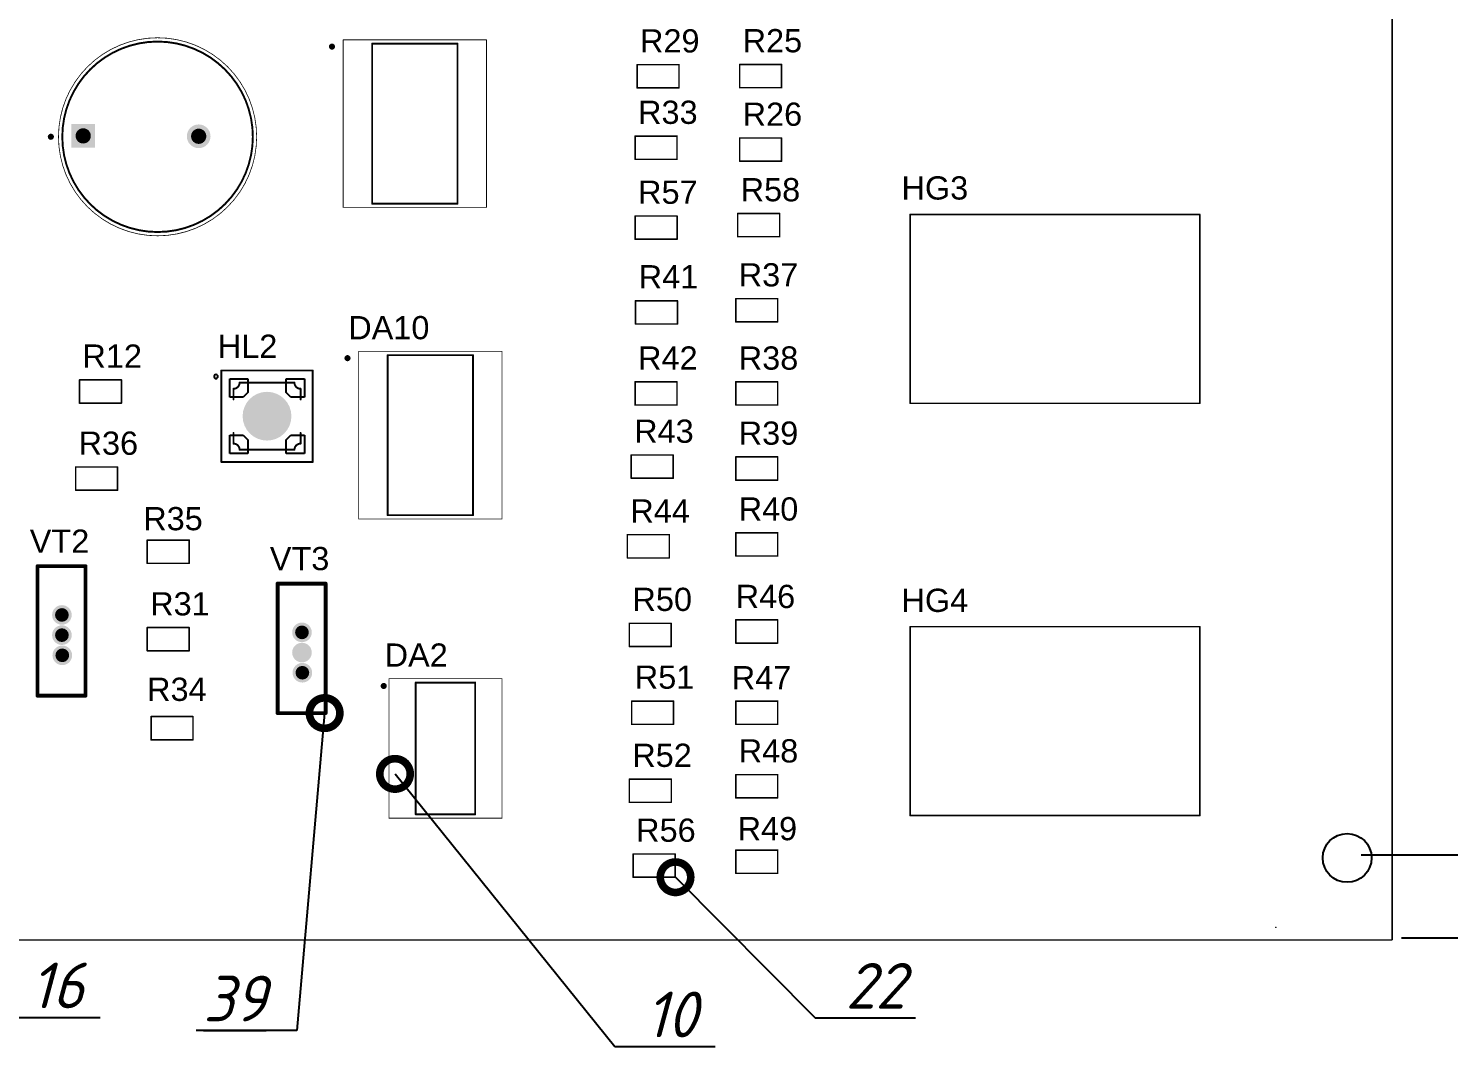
# Paper-space layout 'Лист1' of a CAD drawing. Header units: millimetres. Extents: x 20 to 405, y 5 to 258.
# Drawn here: x 122.9 to 216, y 125.9 to 193 of the extents above; entities that cross this region are included whole.
import ezdxf
from ezdxf import colors
from ezdxf.entities.mleader import LeaderData, LeaderLine
from ezdxf.math import Vec2, Vec3

# ---------------------------------------------------------------- set-up
doc = ezdxf.new("R2010")
doc.units = ezdxf.units.MM
for name, color, linetype in [('Mechanical13', 56, 'Continuous'), ('Mechanical15', 56, 'Continuous'), ('Mechanical2', 216, 'Continuous'), ('PadHoleLayer', 156, 'Continuous'), ('TopOverlay', 2, 'Continuous'), ('TopSolder', 216, 'Continuous')]:
    doc.layers.add(name, color=color, linetype=linetype)
doc.layers.add('Розмірний', color=130, linetype='Continuous', lineweight=25)
doc.layers.add('СхемаЕлПринц', color=7, linetype='Continuous', lineweight=50, true_color=0x000000)
doc.styles.add('GOST-2.304_Type-B_italic', font='GOST Common Italic.ttf')
doc.styles.get("Standard").update_dxf_attribs({"font": 'arial.ttf'})
doc.dimstyles.new('ISO-25', dxfattribs={"dimtxt": 2.5, "dimasz": 2.5, "dimexe": 1.25, "dimexo": 0.625, "dimtad": 1, "dimtxsty": 'Standard', "dimcen": 2.5, "dimadec": 0, "dimazin": 0, "dimtfac": 1, "dimtmove": 0, "dimatfit": 3, "dimfxl": 1, "dimarcsym": 0})

# ---------------------------------------------------------------- blocks, each defined once
blk = doc.blocks.new('*D145')
at = {"layer": 'Defpoints', "color": 0, "transparency": 16777216}
for p in [(209.678, 233.795), (209.678, 138.795), (222.967, 138.795)]:
    blk.add_point(p, dxfattribs=at)
at = {"layer": 'СхемаЕлПринц', "color": 0, "lineweight": -2, "transparency": 16777216}
for p, q in [((210.303, 233.795), (224.217, 233.795)), ((222.967, 231.295), (222.967, 141.295)), ((210.303, 138.795), (224.217, 138.795))]:
    blk.add_line(p, q, dxfattribs=at)
at = {"layer": 'СхемаЕлПринц', "color": 0, "transparency": 16777216}
for points in [[(222.55, 231.295), (223.384, 231.295), (222.967, 233.795)], [(222.55, 141.295), (223.384, 141.295), (222.967, 138.795)]]:
    blk.add_solid(points, dxfattribs=at)
at = {"layer": 'СхемаЕлПринц', "color": 0, "transparency": 16777216, "insert": (220.839, 186.295), "char_height": 2.5, "attachment_point": 5, "rotation": 90}
blk.add_mtext('95+0,1', dxfattribs=at)
blk = doc.blocks.new('*D146')
at = {"layer": 'Defpoints', "color": 0, "transparency": 16777216}
for p in [(212.336, 238.356), (212.336, 133.356), (233.695, 133.356)]:
    blk.add_point(p, dxfattribs=at)
at = {"layer": 'СхемаЕлПринц', "color": 0, "lineweight": -2, "transparency": 16777216}
for p, q in [((212.961, 238.356), (234.945, 238.356)), ((233.695, 235.856), (233.695, 135.856)), ((212.961, 133.356), (234.945, 133.356))]:
    blk.add_line(p, q, dxfattribs=at)
at = {"layer": 'СхемаЕлПринц', "color": 0, "transparency": 16777216}
for points in [[(233.279, 235.856), (234.112, 235.856), (233.695, 238.356)], [(233.279, 135.856), (234.112, 135.856), (233.695, 133.356)]]:
    blk.add_solid(points, dxfattribs=at)
at = {"layer": 'СхемаЕлПринц', "color": 0, "transparency": 16777216, "insert": (231.568, 185.856), "char_height": 2.5, "attachment_point": 5, "rotation": 90}
blk.add_mtext('105 +0,1', dxfattribs=at)
blk = doc.blocks.new('_DotSmall')
at = {"color": 0, "linetype": 'ByBlock', "const_width": 0.5}
blk.add_lwpolyline([(-0.0625, 0, 1), (0.0625, 0, 1)], format="xyb", close=True, dxfattribs=at)

psp = doc.layouts.new('Лист1')

# ---------------------------------------------------------------- hatches: boundary and pattern name
at = {"layer": 'PadHoleLayer', "true_color": 0x000000}
h = psp.add_hatch(color=18, dxfattribs=at)
edge = h.paths.add_edge_path()
edge.add_arc((126.476, 185.988), 0.5, 0, 360)
h = psp.add_hatch(color=18, dxfattribs=at)
edge = h.paths.add_edge_path()
edge.add_arc((134.051, 185.963), 0.5, 0, 360)
h = psp.add_hatch(color=18, dxfattribs=at)
edge = h.paths.add_edge_path()
edge.add_arc((125.079, 154.547), 0.45, 0, 360)
h = psp.add_hatch(color=18, dxfattribs=at)
edge = h.paths.add_edge_path()
edge.add_arc((140.827, 153.404), 0.45, 0, 360)
h = psp.add_hatch(color=18, dxfattribs=at)
edge = h.paths.add_edge_path()
edge.add_arc((125.079, 153.222), 0.45, 0, 360)
h = psp.add_hatch(color=18, dxfattribs=at)
edge = h.paths.add_edge_path()
edge.add_arc((125.104, 151.897), 0.45, 0, 360)
h = psp.add_hatch(color=18, dxfattribs=at)
edge = h.paths.add_edge_path()
edge.add_arc((140.852, 150.754), 0.45, 0, 360)
at = {"layer": 'TopSolder', "true_color": 0x000000}
psp.add_hatch(color=18, dxfattribs=at).paths.add_polyline_path([(125.7, 186.765), (127.253, 186.765), (127.253, 185.212), (125.7, 185.212)])
h = psp.add_hatch(color=18, dxfattribs=at)
edge = h.paths.add_edge_path()
edge.add_arc((134.051, 185.963), 0.777, 0, 360)
h = psp.add_hatch(color=18, dxfattribs=at)
edge = h.paths.add_edge_path()
edge.add_arc((138.534, 167.592), 1.6, 0, 360)
h = psp.add_hatch(color=18, dxfattribs=at)
edge = h.paths.add_edge_path()
edge.add_arc((125.079, 154.547), 0.644, 0, 360)
h = psp.add_hatch(color=18, dxfattribs=at)
edge = h.paths.add_edge_path()
edge.add_arc((125.079, 153.222), 0.644, 0, 360)
h = psp.add_hatch(color=18, dxfattribs=at)
edge = h.paths.add_edge_path()
edge.add_arc((140.827, 153.404), 0.644, 0, 360)
h = psp.add_hatch(color=18, dxfattribs=at)
edge = h.paths.add_edge_path()
edge.add_arc((125.104, 151.897), 0.644, 0, 360)
h = psp.add_hatch(color=18, dxfattribs=at)
edge = h.paths.add_edge_path()
edge.add_arc((140.827, 152.079), 0.644, 0, 360)
h = psp.add_hatch(color=18, dxfattribs=at)
edge = h.paths.add_edge_path()
edge.add_arc((140.852, 150.754), 0.644, 0, 360)

# ---------------------------------------------------------------- linework, layer by layer
at = {"layer": 'Mechanical13', "color": 18, "true_color": 0x000000}
for points, const_width in [([(142.896, 191.848, 1), (142.696, 191.848, 1)], 0.2), ([(142.646, 191.848, 1), (142.746, 191.848, 1)], 0.1), ([(142.846, 191.848, 1), (142.946, 191.848, 1)], 0.1), ([(145.399, 192.043, 1), (145.463, 192.043, 1)], 0.0635), ([(145.399, 192.043, 1), (145.463, 192.043, 1)], 0.0635), ([(150.999, 192.043, 1), (151.063, 192.043, 1)], 0.0635), ([(150.999, 192.043, 1), (151.063, 192.043, 1)], 0.0635), ([(124.454, 185.929, 1), (124.254, 185.929, 1)], 0.2), ([(124.204, 185.929, 1), (124.304, 185.929, 1)], 0.1), ([(124.404, 185.929, 1), (124.504, 185.929, 1)], 0.1), ([(145.399, 181.543, 1), (145.463, 181.543, 1)], 0.0635), ([(145.399, 181.543, 1), (145.463, 181.543, 1)], 0.0635), ([(150.999, 181.543, 1), (151.063, 181.543, 1)], 0.0635), ([(150.999, 181.543, 1), (151.063, 181.543, 1)], 0.0635), ([(143.912, 171.401, 1), (143.712, 171.401, 1)], 0.2), ([(143.662, 171.401, 1), (143.762, 171.401, 1)], 0.1), ([(143.862, 171.401, 1), (143.962, 171.401, 1)], 0.1), ([(146.415, 171.596, 1), (146.479, 171.596, 1)], 0.0635), ([(146.415, 171.596, 1), (146.479, 171.596, 1)], 0.0635), ([(152.015, 171.596, 1), (152.079, 171.596, 1)], 0.0635), ([(152.015, 171.596, 1), (152.079, 171.596, 1)], 0.0635), ([(136.702, 169.792, 1), (136.766, 169.792, 1)], 0.0635), ([(136.702, 169.792, 1), (136.766, 169.792, 1)], 0.0635), ([(137.402, 169.792, 1), (137.466, 169.792, 1)], 0.0635), ([(139.602, 169.792, 1), (139.666, 169.792, 1)], 0.0635), ([(140.302, 169.792, 1), (140.366, 169.792, 1)], 0.0635), ([(140.302, 169.792, 1), (140.366, 169.792, 1)], 0.0635), ([(136.302, 169.392, 1), (136.366, 169.392, 1)], 0.0635), ([(136.302, 169.392, 1), (136.366, 169.392, 1)], 0.0635), ([(136.302, 168.692, 1), (136.366, 168.692, 1)], 0.0635), ([(140.702, 169.392, 1), (140.766, 169.392, 1)], 0.0635), ([(140.702, 169.392, 1), (140.766, 169.392, 1)], 0.0635), ([(140.702, 168.692, 1), (140.766, 168.692, 1)], 0.0635), ([(136.302, 166.492, 1), (136.366, 166.492, 1)], 0.0635), ([(136.302, 165.792, 1), (136.366, 165.792, 1)], 0.0635), ([(136.302, 165.792, 1), (136.366, 165.792, 1)], 0.0635), ([(140.702, 166.492, 1), (140.766, 166.492, 1)], 0.0635), ([(140.702, 165.792, 1), (140.766, 165.792, 1)], 0.0635), ([(140.702, 165.792, 1), (140.766, 165.792, 1)], 0.0635), ([(136.702, 165.392, 1), (136.766, 165.392, 1)], 0.0635), ([(136.702, 165.392, 1), (136.766, 165.392, 1)], 0.0635), ([(137.402, 165.392, 1), (137.466, 165.392, 1)], 0.0635), ([(139.602, 165.392, 1), (139.666, 165.392, 1)], 0.0635), ([(140.302, 165.392, 1), (140.366, 165.392, 1)], 0.0635), ([(140.302, 165.392, 1), (140.366, 165.392, 1)], 0.0635), ([(146.415, 161.096, 1), (146.479, 161.096, 1)], 0.0635), ([(146.415, 161.096, 1), (146.479, 161.096, 1)], 0.0635), ([(152.015, 161.096, 1), (152.079, 161.096, 1)], 0.0635), ([(152.015, 161.096, 1), (152.079, 161.096, 1)], 0.0635), ([(146.29, 149.885, 1), (146.09, 149.885, 1)], 0.2), ([(148.258, 150.11, 1), (148.322, 150.11, 1)], 0.0635), ([(148.258, 150.11, 1), (148.322, 150.11, 1)], 0.0635), ([(152.158, 150.11, 1), (152.222, 150.11, 1)], 0.0635), ([(152.158, 150.11, 1), (152.222, 150.11, 1)], 0.0635), ([(146.04, 149.885, 1), (146.14, 149.885, 1)], 0.1), ([(146.24, 149.885, 1), (146.34, 149.885, 1)], 0.1), ([(148.258, 141.46, 1), (148.322, 141.46, 1)], 0.0635), ([(148.258, 141.46, 1), (148.322, 141.46, 1)], 0.0635), ([(152.158, 141.46, 1), (152.222, 141.46, 1)], 0.0635), ([(152.158, 141.46, 1), (152.222, 141.46, 1)], 0.0635)]:
    psp.add_lwpolyline(points, format="xyb", close=True, dxfattribs=dict(at, const_width=const_width))
at = {"layer": 'Mechanical13', "color": 18, "true_color": 0x000000, "const_width": 0.127}
for points in [[(145.431, 181.543), (145.431, 192.043)], [(145.431, 192.043), (151.031, 192.043)], [(151.031, 181.543), (151.031, 192.043)], [(145.431, 181.543), (151.031, 181.543)], [(146.447, 161.096), (146.447, 171.596)], [(146.447, 171.596), (152.047, 171.596)], [(152.047, 161.096), (152.047, 171.596)], [(136.734, 169.792), (137.434, 169.792)], [(139.634, 169.792), (140.334, 169.792)], [(136.334, 168.692), (136.334, 169.392)], [(140.734, 168.692), (140.734, 169.392)], [(136.334, 165.792), (136.334, 166.492)], [(140.734, 165.792), (140.734, 166.492)], [(136.734, 165.392), (137.434, 165.392)], [(139.634, 165.392), (140.334, 165.392)], [(146.447, 161.096), (152.047, 161.096)], [(148.29, 141.46), (148.29, 150.11)], [(148.29, 150.11), (152.19, 150.11)], [(152.19, 141.46), (152.19, 150.11)], [(148.29, 141.46), (152.19, 141.46)]]:
    psp.add_lwpolyline(points, dxfattribs=at)
for points in [[(136.734, 169.792, -0.414214), (136.334, 169.392)], [(140.734, 169.392, -0.414214), (140.334, 169.792)], [(136.334, 165.792, -0.414214), (136.734, 165.392)], [(140.334, 165.392, -0.414214), (140.734, 165.792)]]:
    psp.add_lwpolyline(points, format="xyb", dxfattribs=at)
at = {"layer": 'Mechanical15', "color": 18, "true_color": 0x000000}
for points, const_width in [([(212.348, 133.214), (212.336, 238.359)], 0.1), ([(143.531, 181.293), (143.531, 192.293)], 0.05), ([(143.531, 192.293), (152.931, 192.293)], 0.05), ([(152.931, 181.293), (152.931, 192.293)], 0.05), ([(143.531, 181.293), (152.931, 181.293)], 0.05), ([(144.547, 160.846), (144.547, 171.846)], 0.05), ([(144.547, 171.846), (153.947, 171.846)], 0.05), ([(153.947, 160.846), (153.947, 171.846)], 0.05), ([(135.534, 164.592), (135.534, 170.592)], 0.127), ([(135.534, 170.592), (141.534, 170.592)], 0.127), ([(141.534, 164.592), (141.534, 170.592)], 0.127), ([(135.534, 164.592), (141.534, 164.592)], 0.127), ([(144.547, 160.846), (153.947, 160.846)], 0.05), ([(146.53, 141.21), (146.53, 150.36)], 0.05), ([(146.53, 150.36), (153.95, 150.36)], 0.05), ([(153.95, 141.21), (153.95, 150.36)], 0.05), ([(146.53, 141.21), (153.95, 141.21)], 0.05), ([(42.433, 133.214), (212.348, 133.214)], 0.1)]:
    psp.add_lwpolyline(points, dxfattribs=dict(at, const_width=const_width))
for points, const_width in [([(137.854, 185.929, 1), (124.854, 185.929, 1)], 0.05), ([(143.519, 192.293, 1), (143.544, 192.293, 1)], 0.025), ([(143.519, 192.293, 1), (143.544, 192.293, 1)], 0.025), ([(152.919, 192.293, 1), (152.944, 192.293, 1)], 0.025), ([(152.919, 192.293, 1), (152.944, 192.293, 1)], 0.025), ([(124.842, 185.929, 1), (124.867, 185.929, 1)], 0.025), ([(137.842, 185.929, 1), (137.867, 185.929, 1)], 0.025), ([(143.519, 181.293, 1), (143.544, 181.293, 1)], 0.025), ([(143.519, 181.293, 1), (143.544, 181.293, 1)], 0.025), ([(152.919, 181.293, 1), (152.944, 181.293, 1)], 0.025), ([(152.919, 181.293, 1), (152.944, 181.293, 1)], 0.025), ([(144.535, 171.846, 1), (144.56, 171.846, 1)], 0.025), ([(144.535, 171.846, 1), (144.56, 171.846, 1)], 0.025), ([(153.935, 171.846, 1), (153.96, 171.846, 1)], 0.025), ([(153.935, 171.846, 1), (153.96, 171.846, 1)], 0.025), ([(135.502, 170.592, 1), (135.566, 170.592, 1)], 0.0635), ([(135.502, 170.592, 1), (135.566, 170.592, 1)], 0.0635), ([(141.502, 170.592, 1), (141.566, 170.592, 1)], 0.0635), ([(141.502, 170.592, 1), (141.566, 170.592, 1)], 0.0635), ([(135.502, 164.592, 1), (135.566, 164.592, 1)], 0.0635), ([(135.502, 164.592, 1), (135.566, 164.592, 1)], 0.0635), ([(141.502, 164.592, 1), (141.566, 164.592, 1)], 0.0635), ([(141.502, 164.592, 1), (141.566, 164.592, 1)], 0.0635), ([(144.535, 160.846, 1), (144.56, 160.846, 1)], 0.025), ([(144.535, 160.846, 1), (144.56, 160.846, 1)], 0.025), ([(153.935, 160.846, 1), (153.96, 160.846, 1)], 0.025), ([(153.935, 160.846, 1), (153.96, 160.846, 1)], 0.025), ([(146.518, 150.36, 1), (146.543, 150.36, 1)], 0.025), ([(146.518, 150.36, 1), (146.543, 150.36, 1)], 0.025), ([(153.938, 150.36, 1), (153.963, 150.36, 1)], 0.025), ([(153.938, 150.36, 1), (153.963, 150.36, 1)], 0.025), ([(146.518, 141.21, 1), (146.543, 141.21, 1)], 0.025), ([(146.518, 141.21, 1), (146.543, 141.21, 1)], 0.025), ([(153.938, 141.21, 1), (153.963, 141.21, 1)], 0.025), ([(153.938, 141.21, 1), (153.963, 141.21, 1)], 0.025), ([(204.683, 134.045, 1), (204.733, 134.045, 1)], 0.05), ([(204.683, 134.045, 1), (204.733, 134.045, 1)], 0.05)]:
    psp.add_lwpolyline(points, format="xyb", close=True, dxfattribs=dict(at, const_width=const_width))
at = {"layer": 'Mechanical2', "color": 18, "true_color": 0x000000}
for points, const_width in [([(162.809, 189.137), (162.809, 190.662)], 0.1), ([(162.809, 190.662), (165.559, 190.662)], 0.1), ([(165.559, 189.137), (165.559, 190.662)], 0.1), ([(169.539, 189.15), (169.539, 190.675)], 0.1), ([(169.539, 190.675), (172.289, 190.675)], 0.1), ([(172.289, 189.15), (172.289, 190.675)], 0.1), ([(162.809, 189.137), (165.559, 189.137)], 0.1), ([(169.539, 189.15), (172.289, 189.15)], 0.1), ([(162.681, 184.451), (162.681, 185.976)], 0.1), ([(162.681, 185.976), (165.431, 185.976)], 0.1), ([(165.431, 184.451), (165.431, 185.976)], 0.1), ([(169.539, 184.324), (169.539, 185.849)], 0.1), ([(169.539, 185.849), (172.289, 185.849)], 0.1), ([(172.289, 184.324), (172.289, 185.849)], 0.1), ([(162.681, 184.451), (165.431, 184.451)], 0.1), ([(169.539, 184.324), (172.289, 184.324)], 0.1), ([(162.683, 179.206), (162.683, 180.731)], 0.1), ([(162.683, 180.731), (165.433, 180.731)], 0.1), ([(165.433, 179.206), (165.433, 180.731)], 0.1), ([(169.412, 179.371), (169.412, 180.896)], 0.1), ([(169.412, 180.896), (172.162, 180.896)], 0.1), ([(172.162, 179.371), (172.162, 180.896)], 0.1), ([(180.723, 168.431), (180.723, 180.831)], 0.1), ([(180.723, 180.831), (199.723, 180.831)], 0.1), ([(199.723, 168.431), (199.723, 180.831)], 0.1), ([(162.683, 179.206), (165.433, 179.206)], 0.1), ([(169.412, 179.371), (172.162, 179.371)], 0.1), ([(162.707, 173.643), (162.707, 175.168)], 0.1), ([(162.707, 175.168), (165.457, 175.168)], 0.1), ([(165.457, 173.643), (165.457, 175.168)], 0.1), ([(169.285, 173.783), (169.285, 175.308)], 0.1), ([(169.285, 175.308), (172.035, 175.308)], 0.1), ([(172.035, 173.783), (172.035, 175.308)], 0.1), ([(162.707, 173.643), (165.457, 173.643)], 0.1), ([(169.285, 173.783), (172.035, 173.783)], 0.1), ([(126.232, 168.449), (126.232, 169.974)], 0.1), ([(126.232, 169.974), (128.982, 169.974)], 0.1), ([(128.982, 168.449), (128.982, 169.974)], 0.1), ([(162.681, 168.322), (162.681, 169.847)], 0.1), ([(162.681, 169.847), (165.431, 169.847)], 0.1), ([(165.431, 168.322), (165.431, 169.847)], 0.1), ([(169.285, 168.322), (169.285, 169.847)], 0.1), ([(169.285, 169.847), (172.035, 169.847)], 0.1), ([(172.035, 168.322), (172.035, 169.847)], 0.1), ([(126.232, 168.449), (128.982, 168.449)], 0.1), ([(162.681, 168.322), (165.431, 168.322)], 0.1), ([(169.285, 168.322), (172.035, 168.322)], 0.1), ([(180.723, 168.431), (199.723, 168.431)], 0.1), ([(162.426, 163.521), (162.426, 165.046)], 0.1), ([(162.426, 165.046), (165.176, 165.046)], 0.1), ([(165.176, 163.521), (165.176, 165.046)], 0.1), ([(169.284, 163.394), (169.284, 164.919)], 0.1), ([(169.284, 164.919), (172.034, 164.919)], 0.1), ([(172.034, 163.394), (172.034, 164.919)], 0.1), ([(125.978, 162.734), (125.978, 164.259)], 0.1), ([(125.978, 164.259), (128.728, 164.259)], 0.1), ([(128.728, 162.734), (128.728, 164.259)], 0.1), ([(162.426, 163.521), (165.176, 163.521)], 0.1), ([(169.284, 163.394), (172.034, 163.394)], 0.1), ([(125.978, 162.734), (128.728, 162.734)], 0.1), ([(130.676, 157.933), (130.676, 159.458)], 0.1), ([(130.676, 159.458), (133.426, 159.458)], 0.1), ([(133.426, 157.933), (133.426, 159.458)], 0.1), ([(162.173, 158.289), (162.173, 159.814)], 0.1), ([(162.173, 159.814), (164.923, 159.814)], 0.1), ([(164.923, 158.289), (164.923, 159.814)], 0.1), ([(169.285, 158.416), (169.285, 159.941)], 0.1), ([(169.285, 159.941), (172.035, 159.941)], 0.1), ([(172.035, 158.416), (172.035, 159.941)], 0.1), ([(169.285, 158.416), (172.035, 158.416)], 0.1), ([(123.479, 149.247), (123.479, 157.747)], 0.254), ([(123.479, 157.747), (126.629, 157.747)], 0.254), ([(126.629, 149.247), (126.629, 157.747)], 0.254), ([(130.676, 157.933), (133.426, 157.933)], 0.1), ([(162.173, 158.289), (164.923, 158.289)], 0.1), ([(139.227, 148.104), (139.227, 156.604)], 0.254), ([(139.227, 156.604), (142.377, 156.604)], 0.254), ([(142.377, 148.104), (142.377, 156.604)], 0.254), ([(130.677, 152.193), (130.677, 153.718)], 0.1), ([(130.677, 153.718), (133.427, 153.718)], 0.1), ([(133.427, 152.193), (133.427, 153.718)], 0.1), ([(162.299, 152.472), (162.299, 153.997)], 0.1), ([(162.299, 153.997), (165.049, 153.997)], 0.1), ([(165.049, 152.472), (165.049, 153.997)], 0.1), ([(169.285, 152.701), (169.285, 154.226)], 0.1), ([(169.285, 154.226), (172.035, 154.226)], 0.1), ([(172.035, 152.701), (172.035, 154.226)], 0.1), ([(180.723, 141.38), (180.723, 153.78)], 0.1), ([(180.723, 153.78), (199.723, 153.78)], 0.1), ([(199.723, 141.38), (199.723, 153.78)], 0.1), ([(130.677, 152.193), (133.427, 152.193)], 0.1), ([(162.299, 152.472), (165.049, 152.472)], 0.1), ([(169.285, 152.701), (172.035, 152.701)], 0.1), ([(123.479, 149.247), (126.629, 149.247)], 0.254), ([(139.227, 148.104), (142.377, 148.104)], 0.254), ([(162.452, 147.367), (162.452, 148.892)], 0.1), ([(162.452, 148.892), (165.202, 148.892)], 0.1), ([(165.202, 147.367), (165.202, 148.892)], 0.1), ([(169.285, 147.367), (169.285, 148.892)], 0.1), ([(169.285, 148.892), (172.035, 148.892)], 0.1), ([(172.035, 147.367), (172.035, 148.892)], 0.1), ([(130.931, 146.351), (130.931, 147.876)], 0.1), ([(130.931, 147.876), (133.681, 147.876)], 0.1), ([(133.681, 146.351), (133.681, 147.876)], 0.1), ([(162.452, 147.367), (165.202, 147.367)], 0.1), ([(169.285, 147.367), (172.035, 147.367)], 0.1), ([(130.931, 146.351), (133.681, 146.351)], 0.1), ([(162.302, 142.249), (162.302, 143.774)], 0.1), ([(162.302, 143.774), (165.052, 143.774)], 0.1), ([(165.052, 142.249), (165.052, 143.774)], 0.1), ([(169.285, 142.541), (169.285, 144.066)], 0.1), ([(169.285, 144.066), (172.035, 144.066)], 0.1), ([(172.035, 142.541), (172.035, 144.066)], 0.1), ([(169.285, 142.541), (172.035, 142.541)], 0.1), ([(162.302, 142.249), (165.052, 142.249)], 0.1), ([(180.723, 141.38), (199.723, 141.38)], 0.1), ([(162.554, 137.334), (162.554, 138.859)], 0.1), ([(162.554, 138.859), (165.304, 138.859)], 0.1), ([(165.304, 137.334), (165.304, 138.859)], 0.1), ([(169.285, 137.588), (169.285, 139.113)], 0.1), ([(169.285, 139.113), (172.035, 139.113)], 0.1), ([(172.035, 137.588), (172.035, 139.113)], 0.1), ([(162.554, 137.334), (165.304, 137.334)], 0.1), ([(169.285, 137.588), (172.035, 137.588)], 0.1)]:
    psp.add_lwpolyline(points, dxfattribs=dict(at, const_width=const_width))
for points, const_width in [([(162.784, 190.662, 1), (162.834, 190.662, 1)], 0.05), ([(162.784, 190.662, 1), (162.834, 190.662, 1)], 0.05), ([(165.534, 190.662, 1), (165.584, 190.662, 1)], 0.05), ([(165.534, 190.662, 1), (165.584, 190.662, 1)], 0.05), ([(169.514, 190.675, 1), (169.564, 190.675, 1)], 0.05), ([(169.514, 190.675, 1), (169.564, 190.675, 1)], 0.05), ([(172.264, 190.675, 1), (172.314, 190.675, 1)], 0.05), ([(172.264, 190.675, 1), (172.314, 190.675, 1)], 0.05), ([(162.784, 189.137, 1), (162.834, 189.137, 1)], 0.05), ([(162.784, 189.137, 1), (162.834, 189.137, 1)], 0.05), ([(165.534, 189.137, 1), (165.584, 189.137, 1)], 0.05), ([(165.534, 189.137, 1), (165.584, 189.137, 1)], 0.05), ([(169.514, 189.15, 1), (169.564, 189.15, 1)], 0.05), ([(169.514, 189.15, 1), (169.564, 189.15, 1)], 0.05), ([(172.264, 189.15, 1), (172.314, 189.15, 1)], 0.05), ([(172.264, 189.15, 1), (172.314, 189.15, 1)], 0.05), ([(162.656, 185.976, 1), (162.706, 185.976, 1)], 0.05), ([(162.656, 185.976, 1), (162.706, 185.976, 1)], 0.05), ([(165.406, 185.976, 1), (165.456, 185.976, 1)], 0.05), ([(165.406, 185.976, 1), (165.456, 185.976, 1)], 0.05), ([(169.514, 185.849, 1), (169.564, 185.849, 1)], 0.05), ([(169.514, 185.849, 1), (169.564, 185.849, 1)], 0.05), ([(172.264, 185.849, 1), (172.314, 185.849, 1)], 0.05), ([(172.264, 185.849, 1), (172.314, 185.849, 1)], 0.05), ([(162.656, 184.451, 1), (162.706, 184.451, 1)], 0.05), ([(162.656, 184.451, 1), (162.706, 184.451, 1)], 0.05), ([(165.406, 184.451, 1), (165.456, 184.451, 1)], 0.05), ([(165.406, 184.451, 1), (165.456, 184.451, 1)], 0.05), ([(169.514, 184.324, 1), (169.564, 184.324, 1)], 0.05), ([(169.514, 184.324, 1), (169.564, 184.324, 1)], 0.05), ([(172.264, 184.324, 1), (172.314, 184.324, 1)], 0.05), ([(172.264, 184.324, 1), (172.314, 184.324, 1)], 0.05), ([(162.658, 180.731, 1), (162.708, 180.731, 1)], 0.05), ([(162.658, 180.731, 1), (162.708, 180.731, 1)], 0.05), ([(165.408, 180.731, 1), (165.458, 180.731, 1)], 0.05), ([(165.408, 180.731, 1), (165.458, 180.731, 1)], 0.05), ([(169.387, 180.896, 1), (169.437, 180.896, 1)], 0.05), ([(169.387, 180.896, 1), (169.437, 180.896, 1)], 0.05), ([(172.137, 180.896, 1), (172.187, 180.896, 1)], 0.05), ([(172.137, 180.896, 1), (172.187, 180.896, 1)], 0.05), ([(180.698, 180.831, 1), (180.748, 180.831, 1)], 0.05), ([(180.698, 180.831, 1), (180.748, 180.831, 1)], 0.05), ([(199.698, 180.831, 1), (199.748, 180.831, 1)], 0.05), ([(199.698, 180.831, 1), (199.748, 180.831, 1)], 0.05), ([(162.658, 179.206, 1), (162.708, 179.206, 1)], 0.05), ([(162.658, 179.206, 1), (162.708, 179.206, 1)], 0.05), ([(165.408, 179.206, 1), (165.458, 179.206, 1)], 0.05), ([(165.408, 179.206, 1), (165.458, 179.206, 1)], 0.05), ([(169.387, 179.371, 1), (169.437, 179.371, 1)], 0.05), ([(169.387, 179.371, 1), (169.437, 179.371, 1)], 0.05), ([(172.137, 179.371, 1), (172.187, 179.371, 1)], 0.05), ([(172.137, 179.371, 1), (172.187, 179.371, 1)], 0.05), ([(162.682, 175.168, 1), (162.732, 175.168, 1)], 0.05), ([(162.682, 175.168, 1), (162.732, 175.168, 1)], 0.05), ([(165.432, 175.168, 1), (165.482, 175.168, 1)], 0.05), ([(165.432, 175.168, 1), (165.482, 175.168, 1)], 0.05), ([(169.26, 175.308, 1), (169.31, 175.308, 1)], 0.05), ([(169.26, 175.308, 1), (169.31, 175.308, 1)], 0.05), ([(172.01, 175.308, 1), (172.06, 175.308, 1)], 0.05), ([(172.01, 175.308, 1), (172.06, 175.308, 1)], 0.05), ([(162.682, 173.643, 1), (162.732, 173.643, 1)], 0.05), ([(162.682, 173.643, 1), (162.732, 173.643, 1)], 0.05), ([(165.432, 173.643, 1), (165.482, 173.643, 1)], 0.05), ([(165.432, 173.643, 1), (165.482, 173.643, 1)], 0.05), ([(169.26, 173.783, 1), (169.31, 173.783, 1)], 0.05), ([(169.26, 173.783, 1), (169.31, 173.783, 1)], 0.05), ([(172.01, 173.783, 1), (172.06, 173.783, 1)], 0.05), ([(172.01, 173.783, 1), (172.06, 173.783, 1)], 0.05), ([(126.207, 169.974, 1), (126.257, 169.974, 1)], 0.05), ([(126.207, 169.974, 1), (126.257, 169.974, 1)], 0.05), ([(128.957, 169.974, 1), (129.007, 169.974, 1)], 0.05), ([(128.957, 169.974, 1), (129.007, 169.974, 1)], 0.05), ([(162.656, 169.847, 1), (162.706, 169.847, 1)], 0.05), ([(162.656, 169.847, 1), (162.706, 169.847, 1)], 0.05), ([(165.406, 169.847, 1), (165.456, 169.847, 1)], 0.05), ([(165.406, 169.847, 1), (165.456, 169.847, 1)], 0.05), ([(169.26, 169.847, 1), (169.31, 169.847, 1)], 0.05), ([(169.26, 169.847, 1), (169.31, 169.847, 1)], 0.05), ([(172.01, 169.847, 1), (172.06, 169.847, 1)], 0.05), ([(172.01, 169.847, 1), (172.06, 169.847, 1)], 0.05), ([(126.207, 168.449, 1), (126.257, 168.449, 1)], 0.05), ([(126.207, 168.449, 1), (126.257, 168.449, 1)], 0.05), ([(128.957, 168.449, 1), (129.007, 168.449, 1)], 0.05), ([(128.957, 168.449, 1), (129.007, 168.449, 1)], 0.05), ([(162.656, 168.322, 1), (162.706, 168.322, 1)], 0.05), ([(162.656, 168.322, 1), (162.706, 168.322, 1)], 0.05), ([(165.406, 168.322, 1), (165.456, 168.322, 1)], 0.05), ([(165.406, 168.322, 1), (165.456, 168.322, 1)], 0.05), ([(169.26, 168.322, 1), (169.31, 168.322, 1)], 0.05), ([(169.26, 168.322, 1), (169.31, 168.322, 1)], 0.05), ([(172.01, 168.322, 1), (172.06, 168.322, 1)], 0.05), ([(172.01, 168.322, 1), (172.06, 168.322, 1)], 0.05), ([(180.698, 168.431, 1), (180.748, 168.431, 1)], 0.05), ([(180.698, 168.431, 1), (180.748, 168.431, 1)], 0.05), ([(199.698, 168.431, 1), (199.748, 168.431, 1)], 0.05), ([(199.698, 168.431, 1), (199.748, 168.431, 1)], 0.05), ([(162.401, 165.046, 1), (162.451, 165.046, 1)], 0.05), ([(162.401, 165.046, 1), (162.451, 165.046, 1)], 0.05), ([(165.151, 165.046, 1), (165.201, 165.046, 1)], 0.05), ([(165.151, 165.046, 1), (165.201, 165.046, 1)], 0.05), ([(169.259, 164.919, 1), (169.309, 164.919, 1)], 0.05), ([(169.259, 164.919, 1), (169.309, 164.919, 1)], 0.05), ([(172.009, 164.919, 1), (172.059, 164.919, 1)], 0.05), ([(172.009, 164.919, 1), (172.059, 164.919, 1)], 0.05), ([(125.953, 164.259, 1), (126.003, 164.259, 1)], 0.05), ([(125.953, 164.259, 1), (126.003, 164.259, 1)], 0.05), ([(128.703, 164.259, 1), (128.753, 164.259, 1)], 0.05), ([(128.703, 164.259, 1), (128.753, 164.259, 1)], 0.05), ([(162.401, 163.521, 1), (162.451, 163.521, 1)], 0.05), ([(162.401, 163.521, 1), (162.451, 163.521, 1)], 0.05), ([(165.151, 163.521, 1), (165.201, 163.521, 1)], 0.05), ([(165.151, 163.521, 1), (165.201, 163.521, 1)], 0.05), ([(169.259, 163.394, 1), (169.309, 163.394, 1)], 0.05), ([(169.259, 163.394, 1), (169.309, 163.394, 1)], 0.05), ([(172.009, 163.394, 1), (172.059, 163.394, 1)], 0.05), ([(172.009, 163.394, 1), (172.059, 163.394, 1)], 0.05), ([(125.953, 162.734, 1), (126.003, 162.734, 1)], 0.05), ([(125.953, 162.734, 1), (126.003, 162.734, 1)], 0.05), ([(128.703, 162.734, 1), (128.753, 162.734, 1)], 0.05), ([(128.703, 162.734, 1), (128.753, 162.734, 1)], 0.05), ([(130.651, 159.458, 1), (130.701, 159.458, 1)], 0.05), ([(130.651, 159.458, 1), (130.701, 159.458, 1)], 0.05), ([(133.401, 159.458, 1), (133.451, 159.458, 1)], 0.05), ([(133.401, 159.458, 1), (133.451, 159.458, 1)], 0.05), ([(162.148, 159.814, 1), (162.198, 159.814, 1)], 0.05), ([(162.148, 159.814, 1), (162.198, 159.814, 1)], 0.05), ([(164.898, 159.814, 1), (164.948, 159.814, 1)], 0.05), ([(164.898, 159.814, 1), (164.948, 159.814, 1)], 0.05), ([(169.26, 159.941, 1), (169.31, 159.941, 1)], 0.05), ([(169.26, 159.941, 1), (169.31, 159.941, 1)], 0.05), ([(172.01, 159.941, 1), (172.06, 159.941, 1)], 0.05), ([(172.01, 159.941, 1), (172.06, 159.941, 1)], 0.05), ([(169.26, 158.416, 1), (169.31, 158.416, 1)], 0.05), ([(169.26, 158.416, 1), (169.31, 158.416, 1)], 0.05), ([(172.01, 158.416, 1), (172.06, 158.416, 1)], 0.05), ([(172.01, 158.416, 1), (172.06, 158.416, 1)], 0.05), ([(123.416, 157.747, 1), (123.543, 157.747, 1)], 0.127), ([(123.416, 157.747, 1), (123.543, 157.747, 1)], 0.127), ([(126.566, 157.747, 1), (126.693, 157.747, 1)], 0.127), ([(126.566, 157.747, 1), (126.693, 157.747, 1)], 0.127), ([(130.651, 157.933, 1), (130.701, 157.933, 1)], 0.05), ([(130.651, 157.933, 1), (130.701, 157.933, 1)], 0.05), ([(133.401, 157.933, 1), (133.451, 157.933, 1)], 0.05), ([(133.401, 157.933, 1), (133.451, 157.933, 1)], 0.05), ([(162.148, 158.289, 1), (162.198, 158.289, 1)], 0.05), ([(162.148, 158.289, 1), (162.198, 158.289, 1)], 0.05), ([(164.898, 158.289, 1), (164.948, 158.289, 1)], 0.05), ([(164.898, 158.289, 1), (164.948, 158.289, 1)], 0.05), ([(139.164, 156.604, 1), (139.291, 156.604, 1)], 0.127), ([(139.164, 156.604, 1), (139.291, 156.604, 1)], 0.127), ([(142.314, 156.604, 1), (142.441, 156.604, 1)], 0.127), ([(142.314, 156.604, 1), (142.441, 156.604, 1)], 0.127), ([(130.652, 153.718, 1), (130.702, 153.718, 1)], 0.05), ([(130.652, 153.718, 1), (130.702, 153.718, 1)], 0.05), ([(133.402, 153.718, 1), (133.452, 153.718, 1)], 0.05), ([(133.402, 153.718, 1), (133.452, 153.718, 1)], 0.05), ([(162.274, 153.997, 1), (162.324, 153.997, 1)], 0.05), ([(162.274, 153.997, 1), (162.324, 153.997, 1)], 0.05), ([(165.024, 153.997, 1), (165.074, 153.997, 1)], 0.05), ([(165.024, 153.997, 1), (165.074, 153.997, 1)], 0.05), ([(169.26, 154.226, 1), (169.31, 154.226, 1)], 0.05), ([(169.26, 154.226, 1), (169.31, 154.226, 1)], 0.05), ([(172.01, 154.226, 1), (172.06, 154.226, 1)], 0.05), ([(172.01, 154.226, 1), (172.06, 154.226, 1)], 0.05), ([(180.698, 153.78, 1), (180.748, 153.78, 1)], 0.05), ([(180.698, 153.78, 1), (180.748, 153.78, 1)], 0.05), ([(199.698, 153.78, 1), (199.748, 153.78, 1)], 0.05), ([(199.698, 153.78, 1), (199.748, 153.78, 1)], 0.05), ([(130.652, 152.193, 1), (130.702, 152.193, 1)], 0.05), ([(130.652, 152.193, 1), (130.702, 152.193, 1)], 0.05), ([(133.402, 152.193, 1), (133.452, 152.193, 1)], 0.05), ([(133.402, 152.193, 1), (133.452, 152.193, 1)], 0.05), ([(162.274, 152.472, 1), (162.324, 152.472, 1)], 0.05), ([(162.274, 152.472, 1), (162.324, 152.472, 1)], 0.05), ([(165.024, 152.472, 1), (165.074, 152.472, 1)], 0.05), ([(165.024, 152.472, 1), (165.074, 152.472, 1)], 0.05), ([(169.26, 152.701, 1), (169.31, 152.701, 1)], 0.05), ([(169.26, 152.701, 1), (169.31, 152.701, 1)], 0.05), ([(172.01, 152.701, 1), (172.06, 152.701, 1)], 0.05), ([(172.01, 152.701, 1), (172.06, 152.701, 1)], 0.05), ([(123.416, 149.247, 1), (123.543, 149.247, 1)], 0.127), ([(123.416, 149.247, 1), (123.543, 149.247, 1)], 0.127), ([(126.566, 149.247, 1), (126.693, 149.247, 1)], 0.127), ([(126.566, 149.247, 1), (126.693, 149.247, 1)], 0.127), ([(139.164, 148.104, 1), (139.291, 148.104, 1)], 0.127), ([(139.164, 148.104, 1), (139.291, 148.104, 1)], 0.127), ([(142.314, 148.104, 1), (142.441, 148.104, 1)], 0.127), ([(142.314, 148.104, 1), (142.441, 148.104, 1)], 0.127), ([(162.427, 148.892, 1), (162.477, 148.892, 1)], 0.05), ([(162.427, 148.892, 1), (162.477, 148.892, 1)], 0.05), ([(165.177, 148.892, 1), (165.227, 148.892, 1)], 0.05), ([(165.177, 148.892, 1), (165.227, 148.892, 1)], 0.05), ([(169.26, 148.892, 1), (169.31, 148.892, 1)], 0.05), ([(169.26, 148.892, 1), (169.31, 148.892, 1)], 0.05), ([(172.01, 148.892, 1), (172.06, 148.892, 1)], 0.05), ([(172.01, 148.892, 1), (172.06, 148.892, 1)], 0.05), ([(130.906, 147.876, 1), (130.956, 147.876, 1)], 0.05), ([(130.906, 147.876, 1), (130.956, 147.876, 1)], 0.05), ([(133.656, 147.876, 1), (133.706, 147.876, 1)], 0.05), ([(133.656, 147.876, 1), (133.706, 147.876, 1)], 0.05), ([(162.427, 147.367, 1), (162.477, 147.367, 1)], 0.05), ([(162.427, 147.367, 1), (162.477, 147.367, 1)], 0.05), ([(165.177, 147.367, 1), (165.227, 147.367, 1)], 0.05), ([(165.177, 147.367, 1), (165.227, 147.367, 1)], 0.05), ([(169.26, 147.367, 1), (169.31, 147.367, 1)], 0.05), ([(169.26, 147.367, 1), (169.31, 147.367, 1)], 0.05), ([(172.01, 147.367, 1), (172.06, 147.367, 1)], 0.05), ([(172.01, 147.367, 1), (172.06, 147.367, 1)], 0.05), ([(130.906, 146.351, 1), (130.956, 146.351, 1)], 0.05), ([(130.906, 146.351, 1), (130.956, 146.351, 1)], 0.05), ([(133.656, 146.351, 1), (133.706, 146.351, 1)], 0.05), ([(133.656, 146.351, 1), (133.706, 146.351, 1)], 0.05), ([(162.277, 143.774, 1), (162.327, 143.774, 1)], 0.05), ([(162.277, 143.774, 1), (162.327, 143.774, 1)], 0.05), ([(165.027, 143.774, 1), (165.077, 143.774, 1)], 0.05), ([(165.027, 143.774, 1), (165.077, 143.774, 1)], 0.05), ([(169.26, 144.066, 1), (169.31, 144.066, 1)], 0.05), ([(169.26, 144.066, 1), (169.31, 144.066, 1)], 0.05), ([(172.01, 144.066, 1), (172.06, 144.066, 1)], 0.05), ([(172.01, 144.066, 1), (172.06, 144.066, 1)], 0.05), ([(169.26, 142.541, 1), (169.31, 142.541, 1)], 0.05), ([(169.26, 142.541, 1), (169.31, 142.541, 1)], 0.05), ([(172.01, 142.541, 1), (172.06, 142.541, 1)], 0.05), ([(172.01, 142.541, 1), (172.06, 142.541, 1)], 0.05), ([(162.277, 142.249, 1), (162.327, 142.249, 1)], 0.05), ([(162.277, 142.249, 1), (162.327, 142.249, 1)], 0.05), ([(165.027, 142.249, 1), (165.077, 142.249, 1)], 0.05), ([(165.027, 142.249, 1), (165.077, 142.249, 1)], 0.05), ([(180.698, 141.38, 1), (180.748, 141.38, 1)], 0.05), ([(180.698, 141.38, 1), (180.748, 141.38, 1)], 0.05), ([(199.698, 141.38, 1), (199.748, 141.38, 1)], 0.05), ([(199.698, 141.38, 1), (199.748, 141.38, 1)], 0.05), ([(162.529, 138.859, 1), (162.579, 138.859, 1)], 0.05), ([(162.529, 138.859, 1), (162.579, 138.859, 1)], 0.05), ([(165.279, 138.859, 1), (165.329, 138.859, 1)], 0.05), ([(165.279, 138.859, 1), (165.329, 138.859, 1)], 0.05), ([(169.26, 139.113, 1), (169.31, 139.113, 1)], 0.05), ([(169.26, 139.113, 1), (169.31, 139.113, 1)], 0.05), ([(172.01, 139.113, 1), (172.06, 139.113, 1)], 0.05), ([(172.01, 139.113, 1), (172.06, 139.113, 1)], 0.05), ([(162.529, 137.334, 1), (162.579, 137.334, 1)], 0.05), ([(162.529, 137.334, 1), (162.579, 137.334, 1)], 0.05), ([(165.279, 137.334, 1), (165.329, 137.334, 1)], 0.05), ([(165.279, 137.334, 1), (165.329, 137.334, 1)], 0.05), ([(169.26, 137.588, 1), (169.31, 137.588, 1)], 0.05), ([(169.26, 137.588, 1), (169.31, 137.588, 1)], 0.05), ([(172.01, 137.588, 1), (172.06, 137.588, 1)], 0.05), ([(172.01, 137.588, 1), (172.06, 137.588, 1)], 0.05)]:
    psp.add_lwpolyline(points, format="xyb", close=True, dxfattribs=dict(at, const_width=const_width))
at = {"layer": 'TopOverlay', "color": 18, "true_color": 0x000000}
for points, const_width in [([(137.604, 185.929, 1), (125.104, 185.929, 1)], 0.127), ([(142.896, 191.848, 1), (142.696, 191.848, 1)], 0.2), ([(142.646, 191.848, 1), (142.746, 191.848, 1)], 0.1), ([(142.846, 191.848, 1), (142.946, 191.848, 1)], 0.1), ([(145.399, 192.043, 1), (145.463, 192.043, 1)], 0.0635), ([(150.999, 192.043, 1), (151.063, 192.043, 1)], 0.0635), ([(124.454, 185.929, 1), (124.254, 185.929, 1)], 0.2), ([(124.204, 185.929, 1), (124.304, 185.929, 1)], 0.1), ([(124.404, 185.929, 1), (124.504, 185.929, 1)], 0.1), ([(125.072, 185.929, 1), (125.136, 185.929, 1)], 0.0635), ([(137.572, 185.929, 1), (137.636, 185.929, 1)], 0.0635), ([(145.399, 181.543, 1), (145.463, 181.543, 1)], 0.0635), ([(150.999, 181.543, 1), (151.063, 181.543, 1)], 0.0635), ([(143.912, 171.401, 1), (143.712, 171.401, 1)], 0.2), ([(143.662, 171.401, 1), (143.762, 171.401, 1)], 0.1), ([(143.862, 171.401, 1), (143.962, 171.401, 1)], 0.1), ([(146.415, 171.596, 1), (146.479, 171.596, 1)], 0.0635), ([(152.015, 171.596, 1), (152.079, 171.596, 1)], 0.0635), ([(137.402, 169.792, 1), (137.466, 169.792, 1)], 0.0635), ([(139.602, 169.792, 1), (139.666, 169.792, 1)], 0.0635), ([(137.402, 165.392, 1), (137.466, 165.392, 1)], 0.0635), ([(139.602, 165.392, 1), (139.666, 165.392, 1)], 0.0635), ([(146.415, 161.096, 1), (146.479, 161.096, 1)], 0.0635), ([(152.015, 161.096, 1), (152.079, 161.096, 1)], 0.0635), ([(146.29, 149.885, 1), (146.09, 149.885, 1)], 0.2), ([(149.038, 150.11, 1), (149.102, 150.11, 1)], 0.0635), ([(151.378, 150.11, 1), (151.442, 150.11, 1)], 0.0635), ([(146.04, 149.885, 1), (146.14, 149.885, 1)], 0.1), ([(146.24, 149.885, 1), (146.34, 149.885, 1)], 0.1), ([(149.038, 141.46, 1), (149.102, 141.46, 1)], 0.0635), ([(151.378, 141.46, 1), (151.442, 141.46, 1)], 0.0635)]:
    psp.add_lwpolyline(points, format="xyb", close=True, dxfattribs=dict(at, const_width=const_width))
at = {"layer": 'TopOverlay', "color": 18, "true_color": 0x000000, "const_width": 0.127}
for points in [[(145.431, 192.043), (151.031, 192.043)], [(145.431, 181.543), (151.031, 181.543)], [(146.447, 171.596), (152.047, 171.596)], [(137.434, 169.792), (139.634, 169.792)], [(137.434, 165.392), (139.634, 165.392)], [(146.447, 161.096), (152.047, 161.096)], [(149.07, 150.11), (151.41, 150.11)], [(149.07, 141.46), (151.41, 141.46)]]:
    psp.add_lwpolyline(points, dxfattribs=at)
at = {"layer": 'TopOverlay', "color": 18, "true_color": 0x000000}
for points in [[(135.311, 170.192, 1), (135.057, 170.192, 1)], [(135.057, 170.192, 1), (135.057, 170.192, 1)], [(135.311, 170.192, 1), (135.311, 170.192, 1)]]:
    psp.add_lwpolyline(points, format="xyb", close=True, dxfattribs=at)
at = {"layer": 'TopSolder', "color": 18, "true_color": 0x000000}
for p, q in [((136.084, 168.842), (136.084, 170.042)), ((136.084, 170.042), (137.284, 170.042)), ((137.284, 170.042), (137.284, 169.147)), ((139.784, 169.147), (139.784, 170.042)), ((139.784, 170.042), (140.984, 170.042)), ((140.984, 170.042), (140.984, 168.842)), ((136.979, 168.842), (136.084, 168.842)), ((137.284, 169.147), (136.979, 168.842)), ((140.089, 168.842), (139.784, 169.147)), ((140.984, 168.842), (140.089, 168.842)), ((136.084, 165.142), (136.084, 166.342)), ((136.084, 166.342), (136.979, 166.342)), ((136.979, 166.342), (137.284, 166.037)), ((137.284, 166.037), (137.284, 165.142)), ((139.784, 166.037), (140.089, 166.342)), ((139.784, 165.142), (139.784, 166.037)), ((140.089, 166.342), (140.984, 166.342)), ((140.984, 166.342), (140.984, 165.142)), ((137.284, 165.142), (136.084, 165.142)), ((140.984, 165.142), (139.784, 165.142))]:
    psp.add_line(p, q, dxfattribs=at)
at = {"layer": 'Розмірний', "color": 18, "true_color": 0x000000}
psp.add_circle((209.389, 138.602), 1.6, dxfattribs=at)

# ---------------------------------------------------------------- texts
at = {"layer": 'TopOverlay', "color": 18, "true_color": 0x000000}
for s, p in [('R29', (163.003, 191.462)), ('R25', (169.733, 191.475)), ('R33', (162.875, 186.776)), ('R26', (169.733, 186.649)), ('R57', (162.877, 181.531)), ('R58', (169.605, 181.696)), ('HG3', (180.154, 181.81)), ('R41', (162.914, 175.98)), ('R37', (169.479, 176.108)), ('DA10', (143.863, 172.641)), ('HL2', (135.303, 171.421)), ('R12', (126.425, 170.774)), ('R42', (162.875, 170.647)), ('R38', (169.479, 170.647)), ('R43', (162.619, 165.846)), ('R39', (169.478, 165.719)), ('R36', (126.171, 165.059)), ('R44', (162.367, 160.614)), ('R40', (169.479, 160.741)), ('R35', (130.413, 160.106)), ('VT2', (122.97, 158.628)), ('VT3', (138.718, 157.485)), ('R46', (169.276, 155.001)), ('R31', (130.87, 154.518)), ('R50', (162.507, 154.808)), ('HG4', (180.153, 154.745)), ('DA2', (146.25, 151.152)), ('R51', (162.659, 149.704)), ('R47', (169.022, 149.667)), ('R34', (130.668, 148.905)), ('R48', (169.478, 144.866)), ('R52', (162.495, 144.574)), ('R56', (162.748, 139.659)), ('R49', (169.403, 139.761))]:
    psp.add_text(s, height=1.524, dxfattribs=at).set_placement(p)

# ---------------------------------------------------------------- dimensions: what is measured, and where the dimension line sits
at = {"layer": 'СхемаЕлПринц'}
for base, p1, p2, text, picture, middle in [((233.695, 133.356), (212.336, 238.356), (212.336, 133.356), '<> +0,1', '*D146', (231.568, 185.856)), ((222.967, 138.795), (209.678, 233.795), (209.678, 138.795), '<>+0,1', '*D145', (220.839, 186.295))]:
    dim = psp.add_linear_dim(base=base, p1=p1, p2=p2, angle=90, text=text, dimstyle='ISO-25', dxfattribs=at)
    dim.commit()
    dim.dimension.update_dxf_attribs({"geometry": picture, "text_midpoint": middle})

# ---------------------------------------------------------------- leaders
ml = psp.add_multileader_mtext('Standard')
ml.set_content('\\L16', color=256, style='GOST-2.304_Type-B_italic')
ml.set_leader_properties()
ml.set_arrow_properties(name='DOTSMALL')
ml.build(insert=Vec2(0, 0))
ml.multileader.update_dxf_attribs({"text_left_attachment_type": 8, "text_right_attachment_type": 8, "dogleg_length": 1})
ctx = ml.context
ctx.base_point, ctx.char_height, ctx.landing_gap_size, ctx.plane_origin = Vec3(122.009, 128.132), 3, 1, Vec3(110.941, 173.323)
ctx.left_attachment, ctx.right_attachment = 8, 8
notes = []
notes.append((ctx, [(0, (1, 1, 0), (121.009, 128.132), (1, 0), 1, [(0, [(110.941, 173.323)], 0, [])])]))
ctx.mtext.insert, ctx.mtext.flow_direction = Vec3(123.009, 131.732), 5
ml = psp.add_multileader_mtext('Standard')
ml.set_content('\\L39', color=256, style='GOST-2.304_Type-B_italic')
ml.set_leader_properties()
ml.set_arrow_properties(name='DOTSMALL')
ml.build(insert=Vec2(0, 0))
ml.multileader.update_dxf_attribs({"text_left_attachment_type": 8, "text_right_attachment_type": 8, "dogleg_length": 1})
ctx = ml.context
ctx.base_point, ctx.char_height, ctx.landing_gap_size, ctx.plane_origin = Vec3(133.179, 127.272), 3, 1, Vec3(142.314, 148.104)
ctx.left_attachment, ctx.right_attachment, ctx.text_align_type = 8, 8, 2
notes.append((ctx, [(0, (1, 1, 0), (140.479, 127.272), (-1, 0), 1, [(0, [(142.314, 148.104)], 0, [])])]))
ctx.mtext.insert, ctx.mtext.alignment, ctx.mtext.flow_direction = Vec3(138.479, 130.872), 3, 5
ml = psp.add_multileader_mtext('Standard')
ml.set_content('\\L10', color=256, style='GOST-2.304_Type-B_italic')
ml.set_leader_properties()
ml.set_arrow_properties(name='DOTSMALL')
ml.build(insert=Vec2(0, 0))
ml.multileader.update_dxf_attribs({"text_left_attachment_type": 8, "text_right_attachment_type": 8, "dogleg_length": 1})
ctx = ml.context
ctx.base_point, ctx.char_height, ctx.landing_gap_size, ctx.plane_origin = Vec3(162.347, 126.225), 3, 1, Vec3(146.93, 144.114)
ctx.left_attachment, ctx.right_attachment = 8, 8
notes.append((ctx, [(0, (1, 1, 0), (161.347, 126.225), (1, 0), 1, [(0, [(146.93, 144.114)], 0, [])])]))
ctx.mtext.insert, ctx.mtext.flow_direction = Vec3(163.347, 129.825), 5
ml = psp.add_multileader_mtext('Standard')
ml.set_content('\\L22', color=256, style='GOST-2.304_Type-B_italic')
ml.set_leader_properties()
ml.set_arrow_properties(name='DOTSMALL')
ml.build(insert=Vec2(0, 0))
ml.multileader.update_dxf_attribs({"text_left_attachment_type": 8, "text_right_attachment_type": 8, "dogleg_length": 1})
ctx = ml.context
ctx.base_point, ctx.char_height, ctx.landing_gap_size, ctx.plane_origin = Vec3(175.488, 128.106), 3, 1, Vec3(165.329, 137.334)
ctx.left_attachment, ctx.right_attachment = 8, 8
notes.append((ctx, [(0, (1, 1, 0), (174.488, 128.106), (1, 0), 1, [(0, [(165.329, 137.334)], 0, [])])]))
ctx.mtext.insert, ctx.mtext.flow_direction = Vec3(176.488, 131.706), 5
for ctx, leaders in notes:
    for number, flags, end, landing, length, lines in leaders:
        leader = LeaderData()
        leader.index, (leader.has_last_leader_line, leader.has_dogleg_vector, leader.attachment_direction) = number, flags
        leader.last_leader_point, leader.dogleg_vector, leader.dogleg_length = Vec3(end), Vec3(landing), length
        for number, points, colour, breaks in lines:
            line = LeaderLine()
            line.index, line.vertices, line.color, line.breaks = number, Vec3.list(points), colors.encode_raw_color(colour), breaks
            leader.lines.append(line)
        ctx.leaders.append(leader)

doc.saveas('drawing.dxf')
